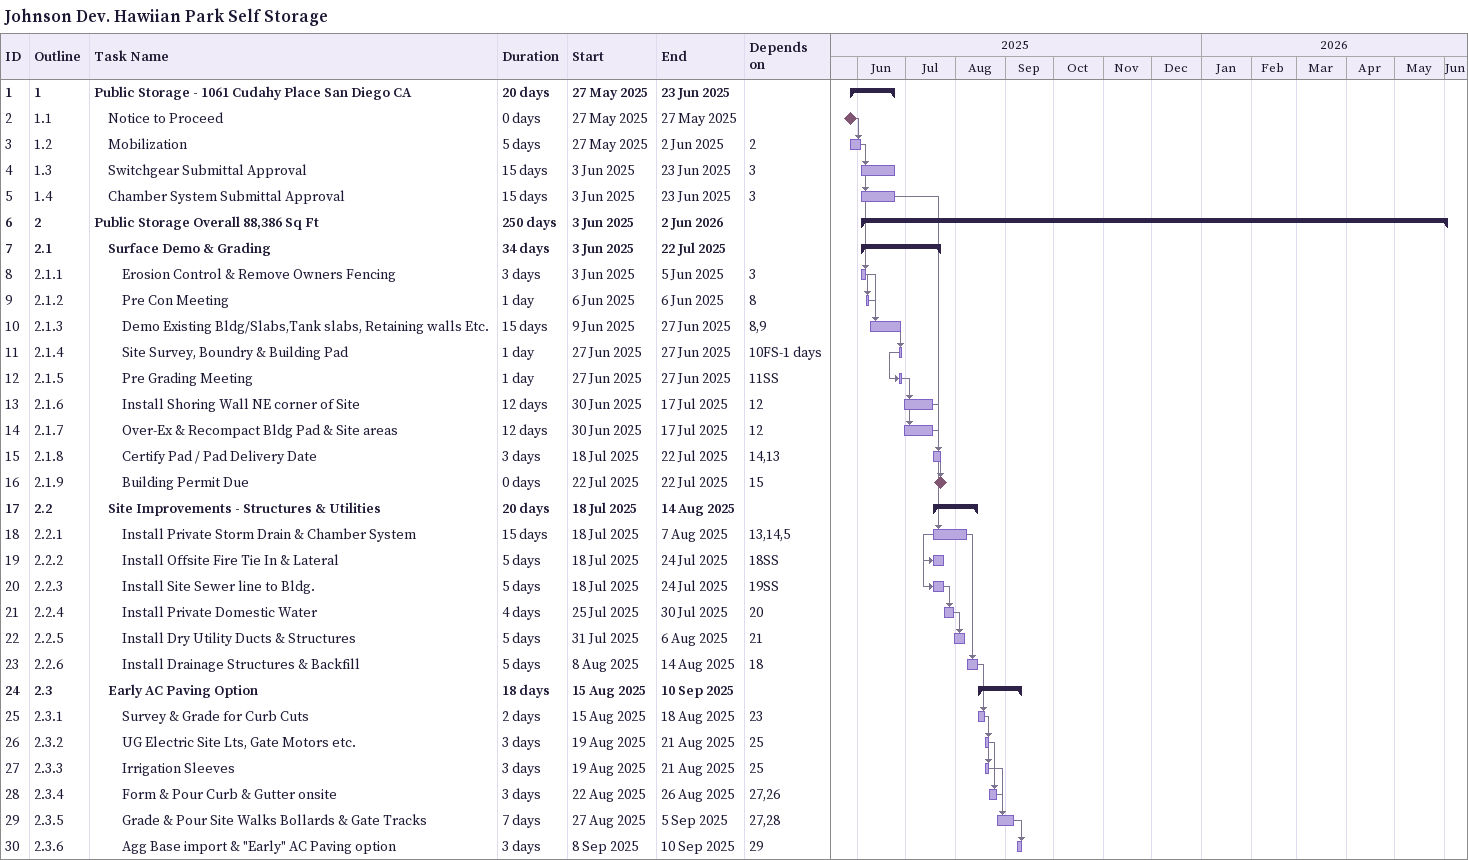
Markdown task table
Johnson Dev. Hawiian Park Self Storage

| ID | WBS | Task | Duration | Start | Finish | Predecessors |
|---|---|---|---|---|---|---|
| 1 | 1 | **Public Storage - 1061 Cudahy Place San Diego CA** | 20d | 2025-05-27 | 2025-06-23 |  |
| 2 | 1.1 | Notice to Proceed | 0d | 2025-05-27 | 2025-05-27 |  |
| 3 | 1.2 | Mobilization | 5d | 2025-05-27 | 2025-06-02 | 2 |
| 4 | 1.3 | Switchgear Submittal Approval | 15d | 2025-06-03 | 2025-06-23 | 3 |
| 5 | 1.4 | Chamber System Submittal Approval | 15d | 2025-06-03 | 2025-06-23 | 3 |
| 6 | 2 | **Public Storage Overall 88,386 Sq Ft** | 250d | 2025-06-03 | 2026-06-02 |  |
| 7 | 2.1 | **Surface Demo & Grading** | 34d | 2025-06-03 | 2025-07-22 |  |
| 8 | 2.1.1 | Erosion Control & Remove Owners Fencing | 3d | 2025-06-03 | 2025-06-05 | 3 |
| 9 | 2.1.2 | Pre Con Meeting | 1d | 2025-06-06 | 2025-06-06 | 8 |
| 10 | 2.1.3 | Demo Existing Bldg/Slabs,Tank slabs, Retaining walls Etc. | 15d | 2025-06-09 | 2025-06-27 | 8, 9 |
| 11 | 2.1.4 | Site Survey, Boundry & Building Pad | 1d | 2025-06-27 | 2025-06-27 | 10FS-1d |
| 12 | 2.1.5 | Pre Grading Meeting | 1d | 2025-06-27 | 2025-06-27 | 11SS |
| 13 | 2.1.6 | Install Shoring Wall NE corner of Site | 12d | 2025-06-30 | 2025-07-17 | 12 |
| 14 | 2.1.7 | Over-Ex & Recompact Bldg Pad & Site areas | 12d | 2025-06-30 | 2025-07-17 | 12 |
| 15 | 2.1.8 | Certify Pad / Pad Delivery Date | 3d | 2025-07-18 | 2025-07-22 | 14, 13 |
| 16 | 2.1.9 | Building Permit Due | 0d | 2025-07-22 | 2025-07-22 | 15 |
| 17 | 2.2 | **Site Improvements - Structures & Utilities** | 20d | 2025-07-18 | 2025-08-14 |  |
| 18 | 2.2.1 | Install Private Storm Drain & Chamber System | 15d | 2025-07-18 | 2025-08-07 | 13, 14, 5 |
| 19 | 2.2.2 | Install Offsite Fire Tie In & Lateral | 5d | 2025-07-18 | 2025-07-24 | 18SS |
| 20 | 2.2.3 | Install Site Sewer line to Bldg. | 5d | 2025-07-18 | 2025-07-24 | 19SS |
| 21 | 2.2.4 | Install Private Domestic Water | 4d | 2025-07-25 | 2025-07-30 | 20 |
| 22 | 2.2.5 | Install Dry Utility Ducts & Structures | 5d | 2025-07-31 | 2025-08-06 | 21 |
| 23 | 2.2.6 | Install Drainage Structures & Backfill | 5d | 2025-08-08 | 2025-08-14 | 18 |
| 24 | 2.3 | **Early AC Paving Option** | 18d | 2025-08-15 | 2025-09-10 |  |
| 25 | 2.3.1 | Survey & Grade for Curb Cuts | 2d | 2025-08-15 | 2025-08-18 | 23 |
| 26 | 2.3.2 | UG Electric Site Lts, Gate Motors etc. | 3d | 2025-08-19 | 2025-08-21 | 25 |
| 27 | 2.3.3 | Irrigation Sleeves | 3d | 2025-08-19 | 2025-08-21 | 25 |
| 28 | 2.3.4 | Form & Pour Curb & Gutter onsite | 3d | 2025-08-22 | 2025-08-26 | 27, 26 |
| 29 | 2.3.5 | Grade & Pour Site Walks Bollards & Gate Tracks | 7d | 2025-08-27 | 2025-09-05 | 27, 28 |
| 30 | 2.3.6 | Agg Base import & "Early" AC Paving option | 3d | 2025-09-08 | 2025-09-10 | 29 |
